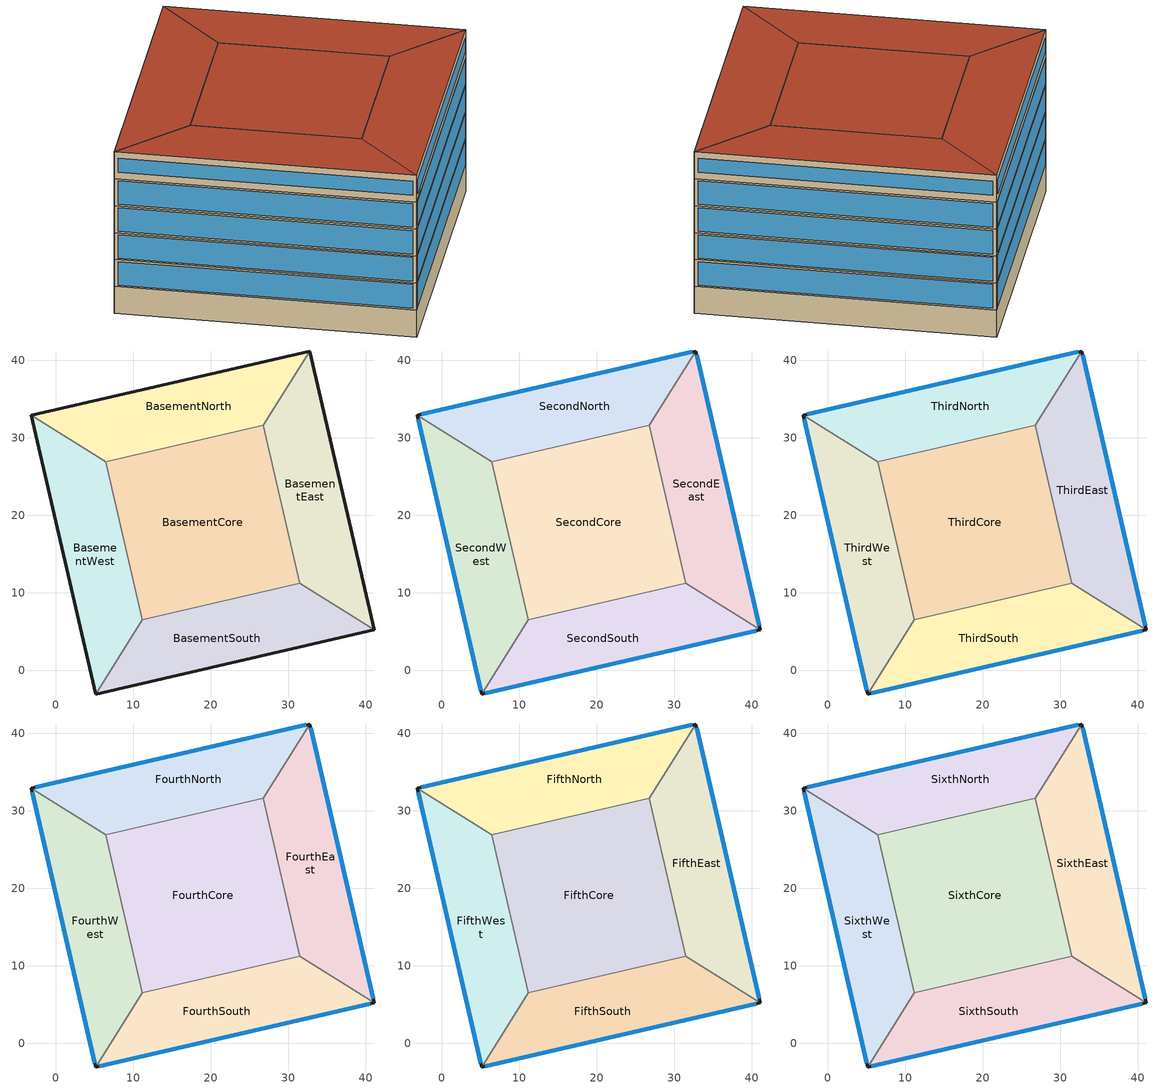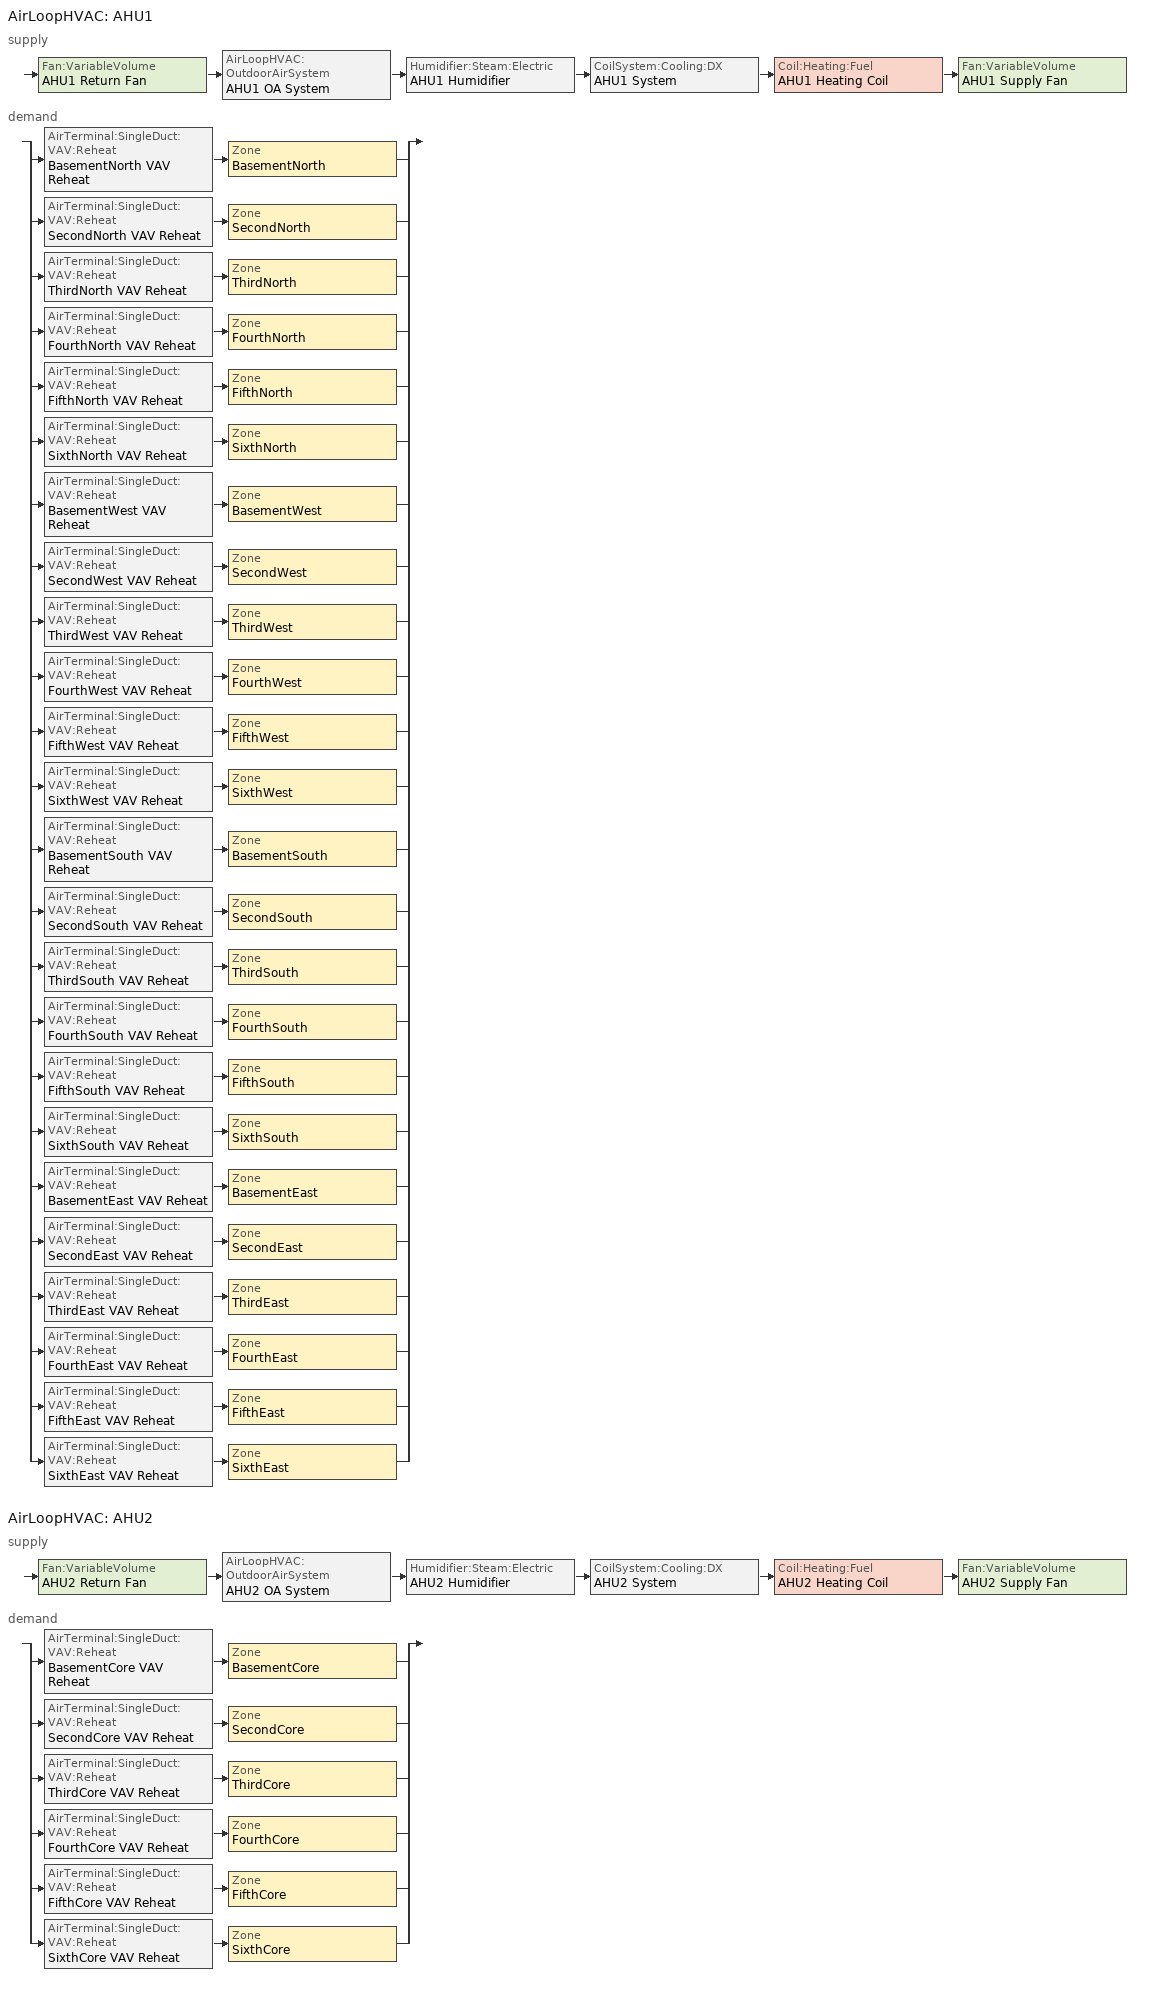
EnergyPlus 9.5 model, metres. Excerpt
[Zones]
BasementNorth
 floor ground (Basement Slab): 32.81,41.19 26.82,31.6 6.45,26.89 -3.14,32.89 z-3.7
 wall outside (Exterior Wall): 32.81,41.19 -3.14,32.89 z-3.7:0
 wall to BasementWest (Interior Wall): -3.14,32.89 6.45,26.89 z-3.7:0
 wall to BasementEast (Interior Wall): 26.82,31.6 32.81,41.19 z-3.7:0
 wall to BasementCore (Interior Wall): 6.45,26.89 26.82,31.6 z-3.7:0
BasementWest
 floor ground (Basement Slab): 6.45,26.89 11.16,6.53 5.16,-3.06 -3.14,32.89 z-3.7
 wall outside (Exterior Wall): -3.14,32.89 5.16,-3.06 z-3.7:0
 wall to BasementSouth (Interior Wall): 5.16,-3.06 11.16,6.53 z-3.7:0
 wall to BasementCore (Interior Wall): 11.16,6.53 6.45,26.89 z-3.7:0
BasementEast
 floor ground (Basement Slab): 32.81,41.19 41.11,5.24 31.52,11.23 26.82,31.6 z-3.7
 wall outside (Exterior Wall): 41.11,5.24 32.81,41.19 z-3.7:0
 wall to BasementSouth (Interior Wall): 31.52,11.23 41.11,5.24 z-3.7:0
 wall to BasementCore (Interior Wall): 26.82,31.6 31.52,11.23 z-3.7:0
BasementCore
 floor ground (Basement Slab): 26.82,31.6 31.52,11.23 11.16,6.53 6.45,26.89 z-3.7
 wall to BasementSouth (Interior Wall): 11.16,6.53 31.52,11.23 z-3.7:0
BasementSouth
 floor ground (Basement Slab): 41.11,5.24 5.16,-3.06 11.16,6.53 31.52,11.23 z-3.7
 wall outside (Exterior Wall): 5.16,-3.06 41.11,5.24 z-3.7:0
SecondCore
 floor to BasementCore (Interior Floor): 26.82,31.6 31.52,11.23 11.16,6.53 6.45,26.89 z0
 wall to SecondNorth (Interior Wall): 26.82,31.6 6.45,26.89 z0:3.7
 wall to SecondWest (Interior Wall): 6.45,26.89 11.16,6.53 z0:3.7
 wall to SecondSouth (Interior Wall): 11.16,6.53 31.52,11.23 z0:3.7
 wall to SecondEast (Interior Wall): 31.52,11.23 26.82,31.6 z0:3.7
SecondWest
 floor to BasementWest (Interior Floor): 6.45,26.89 11.16,6.53 5.16,-3.06 -3.14,32.89 z0
 wall outside (Exterior Wall): -3.14,32.89 5.16,-3.06 z0:3.7
 wall to SecondSouth (Interior Wall): 5.16,-3.06 11.16,6.53 z0:3.7
 wall to SecondNorth (Interior Wall): 6.45,26.89 -3.14,32.89 z0:3.7
 window (Exterior Window): -3.03,32.4 5.05,-2.58 z0.23:3.46
SecondNorth
 floor to BasementNorth (Interior Floor): 32.81,41.19 26.82,31.6 6.45,26.89 -3.14,32.89 z0
 wall outside (Exterior Wall): 32.81,41.19 -3.14,32.89 z0:3.7
 wall to SecondEast (Interior Wall): 26.82,31.6 32.81,41.19 z0:3.7
 window (Exterior Window): 32.33,41.08 -2.65,33 z0.23:3.46
SecondEast
 floor to BasementEast (Interior Floor): 32.81,41.19 41.11,5.24 31.52,11.23 26.82,31.6 z0
 wall outside (Exterior Wall): 41.11,5.24 32.81,41.19 z0:3.7
 wall to SecondSouth (Interior Wall): 31.52,11.23 41.11,5.24 z0:3.7
 window (Exterior Window): 41,5.72 32.93,40.7 z0.23:3.46
SecondSouth
 floor to BasementSouth (Interior Floor): 41.11,5.24 5.16,-3.06 11.16,6.53 31.52,11.23 z0
 wall outside (Exterior Wall): 5.16,-3.06 41.11,5.24 z0:3.7
 window (Exterior Window): 5.65,-2.95 40.63,5.12 z0.23:3.46
ThirdSouth
 floor to SecondSouth (Interior Floor): 41.11,5.24 5.16,-3.06 11.16,6.53 31.52,11.23 z3.7
 wall outside (Exterior Wall): 5.16,-3.06 41.11,5.24 z3.7:7.4
 wall to ThirdEast (Interior Wall): 41.11,5.24 31.52,11.23 z3.7:7.4
 wall to ThirdWest (Interior Wall): 11.16,6.53 5.16,-3.06 z3.7:7.4
 wall to ThirdCore (Interior Wall): 31.52,11.23 11.16,6.53 z3.7:7.4
 window (Exterior Window): 5.65,-2.95 40.63,5.12 z3.94:7.17
ThirdNorth
 floor to SecondNorth (Interior Floor): 32.81,41.19 26.82,31.6 6.45,26.89 -3.14,32.89 z3.7
 wall outside (Exterior Wall): 32.81,41.19 -3.14,32.89 z3.7:7.4
 wall to ThirdWest (Interior Wall): -3.14,32.89 6.45,26.89 z3.7:7.4
 wall to ThirdEast (Interior Wall): 26.82,31.6 32.81,41.19 z3.7:7.4
 wall to ThirdCore (Interior Wall): 6.45,26.89 26.82,31.6 z3.7:7.4
 window (Exterior Window): 32.33,41.08 -2.65,33 z3.94:7.17
ThirdWest
 floor to SecondWest (Interior Floor): 6.45,26.89 11.16,6.53 5.16,-3.06 -3.14,32.89 z3.7
 wall outside (Exterior Wall): -3.14,32.89 5.16,-3.06 z3.7:7.4
 wall to ThirdCore (Interior Wall): 11.16,6.53 6.45,26.89 z3.7:7.4
 window (Exterior Window): -3.03,32.4 5.05,-2.58 z3.94:7.17
ThirdCore
 floor to SecondCore (Interior Floor): 26.82,31.6 31.52,11.23 11.16,6.53 6.45,26.89 z3.7
 wall to ThirdEast (Interior Wall): 31.52,11.23 26.82,31.6 z3.7:7.4
ThirdEast
 floor to SecondEast (Interior Floor): 32.81,41.19 41.11,5.24 31.52,11.23 26.82,31.6 z3.7
 wall outside (Exterior Wall): 41.11,5.24 32.81,41.19 z3.7:7.4
 window (Exterior Window): 41,5.72 32.93,40.7 z3.94:7.17
FourthSouth
 floor to ThirdSouth (Interior Floor): 41.11,5.24 5.16,-3.06 11.16,6.53 31.52,11.23 z7.4
 wall outside (Exterior Wall): 5.16,-3.06 41.11,5.24 z7.4:11.1
 wall to FourthEast (Interior Wall): 41.11,5.24 31.52,11.23 z7.4:11.1
 wall to FourthWest (Interior Wall): 11.16,6.53 5.16,-3.06 z7.4:11.1
 wall to FourthCore (Interior Wall): 31.52,11.23 11.16,6.53 z7.4:11.1
 window (Exterior Window): 5.65,-2.95 40.63,5.12 z7.63:10.87
FourthWest
 floor to ThirdWest (Interior Floor): 6.45,26.89 11.16,6.53 5.16,-3.06 -3.14,32.89 z7.4
 wall outside (Exterior Wall): -3.14,32.89 5.16,-3.06 z7.4:11.1
 wall to FourthNorth (Interior Wall): 6.45,26.89 -3.14,32.89 z7.4:11.1
 wall to FourthCore (Interior Wall): 11.16,6.53 6.45,26.89 z7.4:11.1
 window (Exterior Window): -3.03,32.4 5.05,-2.58 z7.63:10.87
FourthNorth
 floor to ThirdNorth (Interior Floor): 32.81,41.19 26.82,31.6 6.45,26.89 -3.14,32.89 z7.4
 wall outside (Exterior Wall): 32.81,41.19 -3.14,32.89 z7.4:11.1
 wall to FourthEast (Interior Wall): 26.82,31.6 32.81,41.19 z7.4:11.1
 wall to FourthCore (Interior Wall): 6.45,26.89 26.82,31.6 z7.4:11.1
 window (Exterior Window): 32.33,41.08 -2.65,33 z7.63:10.87
FourthEast
 floor to ThirdEast (Interior Floor): 32.81,41.19 41.11,5.24 31.52,11.23 26.82,31.6 z7.4
 wall outside (Exterior Wall): 41.11,5.24 32.81,41.19 z7.4:11.1
 wall to FourthCore (Interior Wall): 26.82,31.6 31.52,11.23 z7.4:11.1
 window (Exterior Window): 41,5.72 32.93,40.7 z7.63:10.87
FourthCore
 floor to ThirdCore (Interior Floor): 26.82,31.6 31.52,11.23 11.16,6.53 6.45,26.89 z7.4
FifthNorth
 floor to FourthNorth (Interior Floor): 32.81,41.19 26.82,31.6 6.45,26.89 -3.14,32.89 z11.1
 wall outside (Exterior Wall): 32.81,41.19 -3.14,32.89 z11.1:14.8
 wall to FifthWest (Interior Wall): -3.14,32.89 6.45,26.89 z11.1:14.8
 wall to FifthEast (Interior Wall): 26.82,31.6 32.81,41.19 z11.1:14.8
 wall to FifthCore (Interior Wall): 6.45,26.89 26.82,31.6 z11.1:14.8
 window (Exterior Window): 32.33,41.08 -2.65,33 z11.34:14.56
FifthWest
 floor to FourthWest (Interior Floor): 6.45,26.89 11.16,6.53 5.16,-3.06 -3.14,32.89 z11.1
 wall outside (Exterior Wall): -3.14,32.89 5.16,-3.06 z11.1:14.8
 wall to FifthSouth (Interior Wall): 5.16,-3.06 11.16,6.53 z11.1:14.8
 wall to FifthCore (Interior Wall): 11.16,6.53 6.45,26.89 z11.1:14.8
 window (Exterior Window): -3.03,32.4 5.05,-2.58 z11.34:14.56
FifthEast
 floor to FourthEast (Interior Floor): 32.81,41.19 41.11,5.24 31.52,11.23 26.82,31.6 z11.1
 wall outside (Exterior Wall): 41.11,5.24 32.81,41.19 z11.1:14.8
 wall to FifthSouth (Interior Wall): 31.52,11.23 41.11,5.24 z11.1:14.8
 wall to FifthCore (Interior Wall): 26.82,31.6 31.52,11.23 z11.1:14.8
 window (Exterior Window): 41,5.72 32.93,40.7 z11.34:14.56
FifthSouth
 floor to FourthSouth (Interior Floor): 41.11,5.24 5.16,-3.06 11.16,6.53 31.52,11.23 z11.1
 wall outside (Exterior Wall): 5.16,-3.06 41.11,5.24 z11.1:14.8
 wall to FifthCore (Interior Wall): 31.52,11.23 11.16,6.53 z11.1:14.8
 window (Exterior Window): 5.65,-2.95 40.63,5.12 z11.34:14.56
FifthCore
 floor to FourthCore (Interior Floor): 26.82,31.6 31.52,11.23 11.16,6.53 6.45,26.89 z11.1
SixthEast
 floor to FifthEast (Interior Floor): 32.81,41.19 41.11,5.24 31.52,11.23 26.82,31.6 z14.8
 wall outside (Exterior Wall): 41.11,5.24 32.81,41.19 z14.8:18.5
 wall to SixthSouth (Interior Wall): 31.52,11.23 41.11,5.24 z14.8:18.5
 wall to SixthCore (Interior Wall): 26.82,31.6 31.52,11.23 z14.8:18.5
 wall to SixthNorth (Interior Wall): 32.81,41.19 26.82,31.6 z14.8:18.5
 window (Exterior Window): 41,5.72 32.93,40.7 z15.7:17.6
 roof outside (Exterior Roof): 32.81,41.19 26.82,31.6 31.52,11.23 41.11,5.24 z18.5
SixthCore
 floor to FifthCore (Interior Floor): 26.82,31.6 31.52,11.23 11.16,6.53 6.45,26.89 z14.8
 wall to SixthNorth (Interior Wall): 26.82,31.6 6.45,26.89 z14.8:18.5
 wall to SixthWest (Interior Wall): 6.45,26.89 11.16,6.53 z14.8:18.5
 wall to SixthSouth (Interior Wall): 11.16,6.53 31.52,11.23 z14.8:18.5
 roof outside (Exterior Roof): 6.45,26.89 11.16,6.53 31.52,11.23 26.82,31.6 z18.5
SixthWest
 floor to FifthWest (Interior Floor): 6.45,26.89 11.16,6.53 5.16,-3.06 -3.14,32.89 z14.8
 wall outside (Exterior Wall): -3.14,32.89 5.16,-3.06 z14.8:18.5
 wall to SixthNorth (Interior Wall): 6.45,26.89 -3.14,32.89 z14.8:18.5
 wall to SixthSouth (Interior Wall): 5.16,-3.06 11.16,6.53 z14.8:18.5
 window (Exterior Window): -3.03,32.4 5.05,-2.58 z15.7:17.6
 roof outside (Exterior Roof): -3.14,32.89 5.16,-3.06 11.16,6.53 6.45,26.89 z18.5
SixthSouth
 floor to FifthSouth (Interior Floor): 41.11,5.24 5.16,-3.06 11.16,6.53 31.52,11.23 z14.8
 wall outside (Exterior Wall): 5.16,-3.06 41.11,5.24 z14.8:18.5
 window (Exterior Window): 5.65,-2.95 40.63,5.12 z15.7:17.6
 roof outside (Exterior Roof): 11.16,6.53 5.16,-3.06 41.11,5.24 31.52,11.23 z18.5
SixthNorth
 floor to FifthNorth (Interior Floor): 32.81,41.19 26.82,31.6 6.45,26.89 -3.14,32.89 z14.8
 wall outside (Exterior Wall): 32.81,41.19 -3.14,32.89 z14.8:18.5
 window (Exterior Window): 32.33,41.08 -2.65,33 z15.7:17.6
 roof outside (Exterior Roof): -3.14,32.89 6.45,26.89 26.82,31.6 32.81,41.19 z18.5
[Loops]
AirLoopHVAC 'AHU1'
 supply: Fan:VariableVolume 'AHU1 Return Fan' > AirLoopHVAC:OutdoorAirSystem 'AHU1 OA System' > Humidifier:Steam:Electric 'AHU1 Humidifier' > CoilSystem:Cooling:DX 'AHU1 System' > Coil:Heating:Fuel 'AHU1 Heating Coil' > Fan:VariableVolume 'AHU1 Supply Fan'
 demand: split
  | AirTerminal:SingleDuct:VAV:Reheat 'BasementNorth VAV Reheat' > Zone 'BasementNorth'
  | AirTerminal:SingleDuct:VAV:Reheat 'SecondNorth VAV Reheat' > Zone 'SecondNorth'
  | AirTerminal:SingleDuct:VAV:Reheat 'ThirdNorth VAV Reheat' > Zone 'ThirdNorth'
  | AirTerminal:SingleDuct:VAV:Reheat 'FourthNorth VAV Reheat' > Zone 'FourthNorth'
  | AirTerminal:SingleDuct:VAV:Reheat 'FifthNorth VAV Reheat' > Zone 'FifthNorth'
  | AirTerminal:SingleDuct:VAV:Reheat 'SixthNorth VAV Reheat' > Zone 'SixthNorth'
  | AirTerminal:SingleDuct:VAV:Reheat 'BasementWest VAV Reheat' > Zone 'BasementWest'
  | AirTerminal:SingleDuct:VAV:Reheat 'SecondWest VAV Reheat' > Zone 'SecondWest'
  | AirTerminal:SingleDuct:VAV:Reheat 'ThirdWest VAV Reheat' > Zone 'ThirdWest'
  | AirTerminal:SingleDuct:VAV:Reheat 'FourthWest VAV Reheat' > Zone 'FourthWest'
  | AirTerminal:SingleDuct:VAV:Reheat 'FifthWest VAV Reheat' > Zone 'FifthWest'
  | AirTerminal:SingleDuct:VAV:Reheat 'SixthWest VAV Reheat' > Zone 'SixthWest'
  | AirTerminal:SingleDuct:VAV:Reheat 'BasementSouth VAV Reheat' > Zone 'BasementSouth'
  | AirTerminal:SingleDuct:VAV:Reheat 'SecondSouth VAV Reheat' > Zone 'SecondSouth'
  | AirTerminal:SingleDuct:VAV:Reheat 'ThirdSouth VAV Reheat' > Zone 'ThirdSouth'
  | AirTerminal:SingleDuct:VAV:Reheat 'FourthSouth VAV Reheat' > Zone 'FourthSouth'
  | AirTerminal:SingleDuct:VAV:Reheat 'FifthSouth VAV Reheat' > Zone 'FifthSouth'
  | AirTerminal:SingleDuct:VAV:Reheat 'SixthSouth VAV Reheat' > Zone 'SixthSouth'
  | AirTerminal:SingleDuct:VAV:Reheat 'BasementEast VAV Reheat' > Zone 'BasementEast'
  | AirTerminal:SingleDuct:VAV:Reheat 'SecondEast VAV Reheat' > Zone 'SecondEast'
  | AirTerminal:SingleDuct:VAV:Reheat 'ThirdEast VAV Reheat' > Zone 'ThirdEast'
  | AirTerminal:SingleDuct:VAV:Reheat 'FourthEast VAV Reheat' > Zone 'FourthEast'
  | AirTerminal:SingleDuct:VAV:Reheat 'FifthEast VAV Reheat' > Zone 'FifthEast'
  | AirTerminal:SingleDuct:VAV:Reheat 'SixthEast VAV Reheat' > Zone 'SixthEast'
AirLoopHVAC 'AHU2'
 supply: Fan:VariableVolume 'AHU2 Return Fan' > AirLoopHVAC:OutdoorAirSystem 'AHU2 OA System' > Humidifier:Steam:Electric 'AHU2 Humidifier' > CoilSystem:Cooling:DX 'AHU2 System' > Coil:Heating:Fuel 'AHU2 Heating Coil' > Fan:VariableVolume 'AHU2 Supply Fan'
 demand: split
  | AirTerminal:SingleDuct:VAV:Reheat 'BasementCore VAV Reheat' > Zone 'BasementCore'
  | AirTerminal:SingleDuct:VAV:Reheat 'SecondCore VAV Reheat' > Zone 'SecondCore'
  | AirTerminal:SingleDuct:VAV:Reheat 'ThirdCore VAV Reheat' > Zone 'ThirdCore'
  | AirTerminal:SingleDuct:VAV:Reheat 'FourthCore VAV Reheat' > Zone 'FourthCore'
  | AirTerminal:SingleDuct:VAV:Reheat 'FifthCore VAV Reheat' > Zone 'FifthCore'
  | AirTerminal:SingleDuct:VAV:Reheat 'SixthCore VAV Reheat' > Zone 'SixthCore'
[Building]
Robertson Hall: North Axis {deg}=0; Terrain=Urban; Loads Convergence Tolerance Value {W}=0.5; Temperature Convergence Tolerance Value {deltaC}=0.5; Solar Distribution=FullInteriorAndExteriorWithReflections; Maximum Number of Warmup Days=25; Minimum Number of Warmup Days=6
[SizingPeriod:WeatherFileDays] Begin Day of Month=1; End Day of Month=30; Day of Week for Start Day=Monday; Use Weather File Daylight Saving Period=Yes; Use Weather File Rain and Snow Indicators=Yes
Name | Begin Month | End Month
Cooling | 7 | 7
Heating | 1 | 1
[Site:GroundTemperature:BuildingSurface]
20, 20, 20, 20, 20, 21.5, 21.5, 21.5, 21.5, 20, 20, 20
[Site:GroundReflectance]
0.6, 0.6, 0.5, 0.3, 0.3, 0.3, 0.3, 0.3, 0.3, 0.3, 0.3, 0.5
[Material]
Name | Roughness | Thickness {m} | Conductivity {W/m-K} | Density {kg/m3} | Specific Heat {J/kg-K}
I02 50mm insulation board | MediumRough | #thickness# | 0.03 | 43 | 1210
G01a 19mm gypsum board | MediumSmooth | 0.019 | 0.16 | 800 | 1090
M11 100mm lightweight concrete | MediumRough | 0.1016 | 0.53 | 1280 | 840
F16 Acoustic tile | MediumSmooth | 0.0191 | 0.06 | 368 | 590
M01 100mm brick | MediumRough | 0.1016 | 0.89 | 1920 | 790
M15 200mm heavyweight concrete | MediumRough | 0.2032 | 1.95 | 2240 | 900
[Material:AirGap]
Name | Thermal Resistance {m2-K/W}
F04 Wall air space resistance | 0.15
F05 Ceiling air space resistance | 0.18
[WindowMaterial:SimpleGlazingSystem]
Exterior Glazing System: U-Factor {W/m2-K}=#U-value#; Solar Heat Gain Coefficient=#shgc#
[Construction]
Basement Slab: I02 50mm insulation board, M15 200mm heavyweight concrete
Interior Floor: F16 Acoustic tile, F05 Ceiling air space resistance, M11 100mm lightweight concrete
Exterior Wall: M01 100mm brick, M15 200mm heavyweight concrete, I02 50mm insulation board, F04 Wall air space resistance, G01a 19mm gypsum board
Interior Wall: G01a 19mm gypsum board, F04 Wall air space resistance, G01a 19mm gypsum board
Exterior Roof: I02 50mm insulation board, M11 100mm lightweight concrete, F05 Ceiling air space resistance, F16 Acoustic tile
Exterior Window: Exterior Glazing System
[Zone] Multiplier=1
ThirdSouth; SixthEast; BasementNorth; ThirdNorth; BasementWest; ThirdWest; SixthCore; SecondCore; BasementEast; BasementCore; BasementSouth; SecondWest; ThirdCore; SecondNorth; SecondEast; FourthSouth; FifthNorth; FifthWest; FifthEast; SixthWest; FifthSouth; SixthSouth; FourthWest; FourthNorth; FifthCore; FourthEast; ThirdEast; SecondSouth; FourthCore; SixthNorth
[DesignSpecification:OutdoorAir] Outdoor Air Method=Sum; Outdoor Air Flow per Person {m3/s-person}=0; Outdoor Air Flow per Zone Floor Area {m3/s-m2}=#ventilation#
SZ DSOA BasementCore; SZ DSOA SecondCore; SZ DSOA ThirdCore; SZ DSOA FourthCore; SZ DSOA FifthCore; SZ DSOA SixthCore; SZ DSOA BasementNorth; SZ DSOA SecondNorth; SZ DSOA ThirdNorth; SZ DSOA FourthNorth; SZ DSOA FifthNorth; SZ DSOA SixthNorth; SZ DSOA BasementWest; SZ DSOA SecondWest; SZ DSOA ThirdWest; SZ DSOA FourthWest; SZ DSOA FifthWest; SZ DSOA SixthWest; SZ DSOA BasementSouth; SZ DSOA SecondSouth; SZ DSOA ThirdSouth; SZ DSOA FourthSouth; SZ DSOA FifthSouth; SZ DSOA SixthSouth; SZ DSOA BasementEast; SZ DSOA SecondEast; SZ DSOA ThirdEast; SZ DSOA FourthEast; SZ DSOA FifthEast; SZ DSOA SixthEast
[DesignSpecification:ZoneAirDistribution] Zone Air Distribution Effectiveness in Cooling Mode=1; Zone Air Distribution Effectiveness in Heating Mode=1
SZ DSZAD BasementCore; SZ DSZAD SecondCore; SZ DSZAD ThirdCore; SZ DSZAD FourthCore; SZ DSZAD FifthCore; SZ DSZAD SixthCore; SZ DSZAD BasementNorth; SZ DSZAD SecondNorth; SZ DSZAD ThirdNorth; SZ DSZAD FourthNorth; SZ DSZAD FifthNorth; SZ DSZAD SixthNorth; SZ DSZAD BasementWest; SZ DSZAD SecondWest; SZ DSZAD ThirdWest; SZ DSZAD FourthWest; SZ DSZAD FifthWest; SZ DSZAD SixthWest; SZ DSZAD BasementSouth; SZ DSZAD SecondSouth; SZ DSZAD ThirdSouth; SZ DSZAD FourthSouth; SZ DSZAD FifthSouth; SZ DSZAD SixthSouth; SZ DSZAD BasementEast; SZ DSZAD SecondEast; SZ DSZAD ThirdEast; SZ DSZAD FourthEast; SZ DSZAD FifthEast; SZ DSZAD SixthEast
[Sizing:Zone] Zone Cooling Design Supply Air Temperature Input Method=SupplyAirTemperature; Zone Cooling Design Supply Air Temperature {C}=12.8; Zone Cooling Design Supply Air Temperature Difference {deltaC}=11.11; Zone Heating Design Supply Air Temperature Input Method=SupplyAirTemperature; Zone Heating Design Supply Air Temperature {C}=50; Zone Heating Design Supply Air Temperature Difference {deltaC}=30; Zone Cooling Design Supply Air Humidity Ratio {kgWater/kgDryAir}=0.008; Zone Heating Design Supply Air Humidity Ratio {kgWater/kgDryAir}=0.008; Cooling Design Air Flow Method=DesignDay; Cooling Design Air Flow Rate {m3/s}=0; Cooling Minimum Air Flow Fraction=0; Heating Design Air Flow Method=DesignDay; Heating Design Air Flow Rate {m3/s}=0; Heating Maximum Air Flow Fraction=0
Name | Design Specification Outdoor Air Object | Design Specification Zone Air Distribution Object
BasementCore | SZ DSOA BasementCore | SZ DSZAD BasementCore
SecondCore | SZ DSOA SecondCore | SZ DSZAD SecondCore
ThirdCore | SZ DSOA ThirdCore | SZ DSZAD ThirdCore
FourthCore | SZ DSOA FourthCore | SZ DSZAD FourthCore
FifthCore | SZ DSOA FifthCore | SZ DSZAD FifthCore
SixthCore | SZ DSOA SixthCore | SZ DSZAD SixthCore
BasementNorth | SZ DSOA BasementNorth | SZ DSZAD BasementNorth
SecondNorth | SZ DSOA SecondNorth | SZ DSZAD SecondNorth
ThirdNorth | SZ DSOA ThirdNorth | SZ DSZAD ThirdNorth
FourthNorth | SZ DSOA FourthNorth | SZ DSZAD FourthNorth
FifthNorth | SZ DSOA FifthNorth | SZ DSZAD FifthNorth
SixthNorth | SZ DSOA SixthNorth | SZ DSZAD SixthNorth
BasementWest | SZ DSOA BasementWest | SZ DSZAD BasementWest
SecondWest | SZ DSOA SecondWest | SZ DSZAD SecondWest
ThirdWest | SZ DSOA ThirdWest | SZ DSZAD ThirdWest
FourthWest | SZ DSOA FourthWest | SZ DSZAD FourthWest
FifthWest | SZ DSOA FifthWest | SZ DSZAD FifthWest
SixthWest | SZ DSOA SixthWest | SZ DSZAD SixthWest
BasementSouth | SZ DSOA BasementSouth | SZ DSZAD BasementSouth
SecondSouth | SZ DSOA SecondSouth | SZ DSZAD SecondSouth
ThirdSouth | SZ DSOA ThirdSouth | SZ DSZAD ThirdSouth
FourthSouth | SZ DSOA FourthSouth | SZ DSZAD FourthSouth
FifthSouth | SZ DSOA FifthSouth | SZ DSZAD FifthSouth
SixthSouth | SZ DSOA SixthSouth | SZ DSZAD SixthSouth
BasementEast | SZ DSOA BasementEast | SZ DSZAD BasementEast
SecondEast | SZ DSOA SecondEast | SZ DSZAD SecondEast
ThirdEast | SZ DSOA ThirdEast | SZ DSZAD ThirdEast
FourthEast | SZ DSOA FourthEast | SZ DSZAD FourthEast
FifthEast | SZ DSOA FifthEast | SZ DSZAD FifthEast
SixthEast | SZ DSOA SixthEast | SZ DSZAD SixthEast
[Sizing:System] Type of Load to Size On=Sensible; Design Outdoor Air Flow Rate {m3/s}=autosize; Central Heating Maximum System Air Flow Ratio=0.3; Preheat Design Temperature {C}=2; Preheat Design Humidity Ratio {kgWater/kgDryAir}=0.008; Precool Design Temperature {C}=11; Precool Design Humidity Ratio {kgWater/kgDryAir}=0.008; Type of Zone Sum to Use=NonCoincident; 100% Outdoor Air in Cooling=No; 100% Outdoor Air in Heating=No; Central Cooling Design Supply Air Humidity Ratio {kgWater/kgDryAir}=0.008; Central Heating Design Supply Air Humidity Ratio {kgWater/kgDryAir}=0.008; Cooling Supply Air Flow Rate Method=DesignDay; Cooling Supply Air Flow Rate {m3/s}=0; Heating Supply Air Flow Rate Method=DesignDay; Heating Supply Air Flow Rate {m3/s}=0; System Outdoor Air Method=ZoneSum; Zone Maximum Outdoor Air Fraction=1; Cooling Design Capacity Method=CoolingDesignCapacity; Cooling Design Capacity {W}=autosize; Heating Design Capacity Method=HeatingDesignCapacity; Heating Design Capacity {W}=autosize; Central Cooling Capacity Control Method=OnOff
Name | Central Cooling Design Supply Air Temperature {C} | Central Heating Design Supply Air Temperature {C}
AHU1 | #tSaClg1# | #tSaHtg1#
AHU2 | #tSaClg2# | #tSaHtg2#
[ZoneControl:Thermostat]
Name | Zone or ZoneList | Control Type Schedule | Control 1
BasementCore Thermostat | BasementCore | HVACTemplate-Always 3 | tSetAhuTwo
SecondCore Thermostat | SecondCore | HVACTemplate-Always 3 | tSetAhuTwo
ThirdCore Thermostat | ThirdCore | HVACTemplate-Always 3 | tSetAhuTwo
FourthCore Thermostat | FourthCore | HVACTemplate-Always 3 | tSetAhuTwo
FifthCore Thermostat | FifthCore | HVACTemplate-Always 3 | tSetAhuTwo
SixthCore Thermostat | SixthCore | HVACTemplate-Always 3 | tSetAhuTwo
BasementNorth Thermostat | BasementNorth | HVACTemplate-Always 4 | tSetAhuOne
SecondNorth Thermostat | SecondNorth | HVACTemplate-Always 4 | tSetAhuOne
ThirdNorth Thermostat | ThirdNorth | HVACTemplate-Always 4 | tSetAhuOne
FourthNorth Thermostat | FourthNorth | HVACTemplate-Always 4 | tSetAhuOne
FifthNorth Thermostat | FifthNorth | HVACTemplate-Always 4 | tSetAhuOne
SixthNorth Thermostat | SixthNorth | HVACTemplate-Always 4 | tSetAhuOne
BasementWest Thermostat | BasementWest | HVACTemplate-Always 4 | tSetAhuOne
SecondWest Thermostat | SecondWest | HVACTemplate-Always 4 | tSetAhuOne
ThirdWest Thermostat | ThirdWest | HVACTemplate-Always 4 | tSetAhuOne
FourthWest Thermostat | FourthWest | HVACTemplate-Always 4 | tSetAhuOne
FifthWest Thermostat | FifthWest | HVACTemplate-Always 4 | tSetAhuOne
SixthWest Thermostat | SixthWest | HVACTemplate-Always 4 | tSetAhuOne
BasementSouth Thermostat | BasementSouth | HVACTemplate-Always 4 | tSetAhuOne
SecondSouth Thermostat | SecondSouth | HVACTemplate-Always 4 | tSetAhuOne
ThirdSouth Thermostat | ThirdSouth | HVACTemplate-Always 4 | tSetAhuOne
FourthSouth Thermostat | FourthSouth | HVACTemplate-Always 4 | tSetAhuOne
FifthSouth Thermostat | FifthSouth | HVACTemplate-Always 4 | tSetAhuOne
SixthSouth Thermostat | SixthSouth | HVACTemplate-Always 4 | tSetAhuOne
BasementEast Thermostat | BasementEast | HVACTemplate-Always 4 | tSetAhuOne
SecondEast Thermostat | SecondEast | HVACTemplate-Always 4 | tSetAhuOne
ThirdEast Thermostat | ThirdEast | HVACTemplate-Always 4 | tSetAhuOne
FourthEast Thermostat | FourthEast | HVACTemplate-Always 4 | tSetAhuOne
FifthEast Thermostat | FifthEast | HVACTemplate-Always 4 | tSetAhuOne
SixthEast Thermostat | SixthEast | HVACTemplate-Always 4 | tSetAhuOne
[ThermostatSetpoint:SingleHeatingOrCooling]
tSetAhuTwo: Setpoint Temperature Schedule=tSet
[ThermostatSetpoint:DualSetpoint]
tSetAhuOne: Heating Setpoint Temperature Schedule=tSetHtg; Cooling Setpoint Temperature Schedule=tSetClg
[ZoneHVAC:Baseboard:Convective:Electric] Availability Schedule=heatAvail; Heating Design Capacity Method=HeatingDesignCapacity; Heating Design Capacity {W}=autosize; Efficiency=1
BasementNorth Baseboard Heat; SecondNorth Baseboard Heat; ThirdNorth Baseboard Heat; FourthNorth Baseboard Heat; FifthNorth Baseboard Heat; SixthNorth Baseboard Heat; BasementWest Baseboard Heat; SecondWest Baseboard Heat; ThirdWest Baseboard Heat; FourthWest Baseboard Heat; FifthWest Baseboard Heat; SixthWest Baseboard Heat; BasementSouth Baseboard Heat; SecondSouth Baseboard Heat; ThirdSouth Baseboard Heat; FourthSouth Baseboard Heat; FifthSouth Baseboard Heat; SixthSouth Baseboard Heat; BasementEast Baseboard Heat; SecondEast Baseboard Heat; ThirdEast Baseboard Heat; FourthEast Baseboard Heat; FifthEast Baseboard Heat; SixthEast Baseboard Heat
[AirTerminal:SingleDuct:VAV:Reheat] Maximum Air Flow Rate {m3/s}=autosize; Zone Minimum Air Flow Input Method=Scheduled; Minimum Air Flow Fraction Schedule=oaMinFracVAV; Convergence Tolerance=0.04; Damper Heating Action=Reverse; Maximum Reheat Air Temperature {C}=35
Name | Reheat Coil
BasementCore VAV Reheat | BasementCore Reheat Coil
SecondCore VAV Reheat | SecondCore Reheat Coil
ThirdCore VAV Reheat | ThirdCore Reheat Coil
FourthCore VAV Reheat | FourthCore Reheat Coil
FifthCore VAV Reheat | FifthCore Reheat Coil
SixthCore VAV Reheat | SixthCore Reheat Coil
BasementNorth VAV Reheat | BasementNorth Reheat Coil
SecondNorth VAV Reheat | SecondNorth Reheat Coil
ThirdNorth VAV Reheat | ThirdNorth Reheat Coil
FourthNorth VAV Reheat | FourthNorth Reheat Coil
FifthNorth VAV Reheat | FifthNorth Reheat Coil
SixthNorth VAV Reheat | SixthNorth Reheat Coil
BasementWest VAV Reheat | BasementWest Reheat Coil
SecondWest VAV Reheat | SecondWest Reheat Coil
ThirdWest VAV Reheat | ThirdWest Reheat Coil
FourthWest VAV Reheat | FourthWest Reheat Coil
FifthWest VAV Reheat | FifthWest Reheat Coil
SixthWest VAV Reheat | SixthWest Reheat Coil
BasementSouth VAV Reheat | BasementSouth Reheat Coil
SecondSouth VAV Reheat | SecondSouth Reheat Coil
ThirdSouth VAV Reheat | ThirdSouth Reheat Coil
FourthSouth VAV Reheat | FourthSouth Reheat Coil
FifthSouth VAV Reheat | FifthSouth Reheat Coil
SixthSouth VAV Reheat | SixthSouth Reheat Coil
BasementEast VAV Reheat | BasementEast Reheat Coil
SecondEast VAV Reheat | SecondEast Reheat Coil
ThirdEast VAV Reheat | ThirdEast Reheat Coil
FourthEast VAV Reheat | FourthEast Reheat Coil
FifthEast VAV Reheat | FifthEast Reheat Coil
SixthEast VAV Reheat | SixthEast Reheat Coil
[Zone equipment]
BasementCore: BasementCore VAV Reheat
SecondCore: SecondCore VAV Reheat
ThirdCore: ThirdCore VAV Reheat
FourthCore: FourthCore VAV Reheat
FifthCore: FifthCore VAV Reheat
SixthCore: SixthCore VAV Reheat
BasementNorth: BasementNorth VAV Reheat, BasementNorth Baseboard Heat
SecondNorth: SecondNorth VAV Reheat, SecondNorth Baseboard Heat
ThirdNorth: ThirdNorth VAV Reheat, ThirdNorth Baseboard Heat
FourthNorth: FourthNorth VAV Reheat, FourthNorth Baseboard Heat
FifthNorth: FifthNorth VAV Reheat, FifthNorth Baseboard Heat
SixthNorth: SixthNorth VAV Reheat, SixthNorth Baseboard Heat
BasementWest: BasementWest VAV Reheat, BasementWest Baseboard Heat
SecondWest: SecondWest VAV Reheat, SecondWest Baseboard Heat
ThirdWest: ThirdWest VAV Reheat, ThirdWest Baseboard Heat
FourthWest: FourthWest VAV Reheat, FourthWest Baseboard Heat
FifthWest: FifthWest VAV Reheat, FifthWest Baseboard Heat
SixthWest: SixthWest VAV Reheat, SixthWest Baseboard Heat
BasementSouth: BasementSouth VAV Reheat, BasementSouth Baseboard Heat
SecondSouth: SecondSouth VAV Reheat, SecondSouth Baseboard Heat
ThirdSouth: ThirdSouth VAV Reheat, ThirdSouth Baseboard Heat
FourthSouth: FourthSouth VAV Reheat, FourthSouth Baseboard Heat
FifthSouth: FifthSouth VAV Reheat, FifthSouth Baseboard Heat
SixthSouth: SixthSouth VAV Reheat, SixthSouth Baseboard Heat
BasementEast: BasementEast VAV Reheat, BasementEast Baseboard Heat
SecondEast: SecondEast VAV Reheat, SecondEast Baseboard Heat
ThirdEast: ThirdEast VAV Reheat, ThirdEast Baseboard Heat
FourthEast: FourthEast VAV Reheat, FourthEast Baseboard Heat
FifthEast: FifthEast VAV Reheat, FifthEast Baseboard Heat
SixthEast: SixthEast VAV Reheat, SixthEast Baseboard Heat
[Fan:VariableVolume] Fan Total Efficiency=0.7; Maximum Flow Rate {m3/s}=autosize; Fan Power Minimum Flow Rate Input Method=Fraction; Motor Efficiency=0.9; Motor In Airstream Fraction=1; Fan Power Coefficient 5=0
Name | Availability Schedule | Pressure Rise {Pa} | Fan Power Minimum Flow Fraction | Fan Power Coefficient 1 | Fan Power Coefficient 2 | Fan Power Coefficient 3 | Fan Power Coefficient 4
AHU1 Return Fan | lightPlug | 50 | 0 | 0.350712 | 0.308505 | -0.541374 | 0.871988
AHU1 Supply Fan | ahuOneAvail | 200 | 0.25 | 0.0407599 | 0.088045 | -0.0729261 | 0.94374
AHU2 Return Fan | ahuTwoAvail | 50 | 0 | 0.350712 | 0.308505 | -0.541374 | 0.871988
AHU2 Supply Fan | ahuTwoAvail | 250 | 0.25 | 0.0407599 | 0.088045 | -0.0729261 | 0.94374
[Coil:Cooling:DX:TwoSpeed] Availability Schedule=coolAvail; High Speed Gross Rated Total Cooling Capacity {W}=autosize; High Speed Rated Sensible Heat Ratio=autosize; High Speed Gross Rated Cooling COP {W/W}=3; High Speed Rated Air Flow Rate {m3/s}=autosize; Low Speed Gross Rated Total Cooling Capacity {W}=Autosize; Low Speed Gross Rated Sensible Heat Ratio=autosize; Low Speed Gross Rated Cooling COP {W/W}=3; Low Speed Rated Air Flow Rate {m3/s}=Autosize
Name | Total Cooling Capacity Function of Temperature Curve | Total Cooling Capacity Function of Flow Fraction Curve | Energy Input Ratio Function of Temperature Curve | Energy Input Ratio Function of Flow Fraction Curve | Part Load Fraction Correlation Curve | Low Speed Total Cooling Capacity Function of Temperature Curve | Low Speed Energy Input Ratio Function of Temperature Curve
AHU1 Cooling Coil | AHU1 DX Coil Cap-FT | AHU1 DX Coil Cap-FF | AHU1 DX Coil EIR-FT | AHU1 DX Coil EIR-FF | AHU1 DX Coil PLF | AHU1 DX Coil Low Cap-FT | AHU1 DX Coil Low EIR-FT
AHU2 Cooling Coil | AHU2 DX Coil Cap-FT | AHU2 DX Coil Cap-FF | AHU2 DX Coil EIR-FT | AHU2 DX Coil EIR-FF | AHU2 DX Coil PLF | AHU2 DX Coil Low Cap-FT | AHU2 DX Coil Low EIR-FT
[Coil:Heating:Fuel] Availability Schedule=heatAvail; Fuel Type=NaturalGas; Burner Efficiency=0.8; Nominal Capacity {W}=autosize; Parasitic Electric Load {W}=0; Parasitic Fuel Load {W}=0
Name | Part Load Fraction Correlation Curve
BasementCore Reheat Coil | BasementCore Reheat Coil PLF-FPLR
SecondCore Reheat Coil | SecondCore Reheat Coil PLF-FPLR
ThirdCore Reheat Coil | ThirdCore Reheat Coil PLF-FPLR
FourthCore Reheat Coil | FourthCore Reheat Coil PLF-FPLR
FifthCore Reheat Coil | FifthCore Reheat Coil PLF-FPLR
SixthCore Reheat Coil | SixthCore Reheat Coil PLF-FPLR
BasementNorth Reheat Coil | BasementNorth Reheat Coil PLF-FPLR
SecondNorth Reheat Coil | SecondNorth Reheat Coil PLF-FPLR
ThirdNorth Reheat Coil | ThirdNorth Reheat Coil PLF-FPLR
FourthNorth Reheat Coil | FourthNorth Reheat Coil PLF-FPLR
FifthNorth Reheat Coil | FifthNorth Reheat Coil PLF-FPLR
SixthNorth Reheat Coil | SixthNorth Reheat Coil PLF-FPLR
BasementWest Reheat Coil | BasementWest Reheat Coil PLF-FPLR
SecondWest Reheat Coil | SecondWest Reheat Coil PLF-FPLR
ThirdWest Reheat Coil | ThirdWest Reheat Coil PLF-FPLR
FourthWest Reheat Coil | FourthWest Reheat Coil PLF-FPLR
FifthWest Reheat Coil | FifthWest Reheat Coil PLF-FPLR
SixthWest Reheat Coil | SixthWest Reheat Coil PLF-FPLR
BasementSouth Reheat Coil | BasementSouth Reheat Coil PLF-FPLR
SecondSouth Reheat Coil | SecondSouth Reheat Coil PLF-FPLR
ThirdSouth Reheat Coil | ThirdSouth Reheat Coil PLF-FPLR
FourthSouth Reheat Coil | FourthSouth Reheat Coil PLF-FPLR
FifthSouth Reheat Coil | FifthSouth Reheat Coil PLF-FPLR
SixthSouth Reheat Coil | SixthSouth Reheat Coil PLF-FPLR
BasementEast Reheat Coil | BasementEast Reheat Coil PLF-FPLR
SecondEast Reheat Coil | SecondEast Reheat Coil PLF-FPLR
ThirdEast Reheat Coil | ThirdEast Reheat Coil PLF-FPLR
FourthEast Reheat Coil | FourthEast Reheat Coil PLF-FPLR
FifthEast Reheat Coil | FifthEast Reheat Coil PLF-FPLR
SixthEast Reheat Coil | SixthEast Reheat Coil PLF-FPLR
AHU1 Heating Coil | AHU1 Heating Coil PLF-FPLR
AHU2 Heating Coil | AHU2 Heating Coil PLF-FPLR
[CoilSystem:Cooling:DX] Availability Schedule=coolAvail; Dehumidification Control Type=None; Run on Sensible Load=Yes; Run on Latent Load=No
Name | Cooling Coil
AHU1 System | AHU1 Cooling Coil
AHU2 System | AHU2 Cooling Coil
[Humidifier:Steam:Electric] Availability Schedule=heatAvail; Rated Capacity {m3/s}=0.000001; Rated Power {W}=autosize; Rated Fan Power {W}=0; Standby Power {W}=0
AHU1 Humidifier; AHU2 Humidifier
[Controller:OutdoorAir] Minimum Outdoor Air Flow Rate {m3/s}=autosize; Maximum Outdoor Air Flow Rate {m3/s}=autosize; Economizer Control Type=DifferentialDryBulb; Economizer Control Action Type=ModulateFlow; Lockout Type=NoLockout; Minimum Limit Type=FixedMinimum; Minimum Fraction of Outdoor Air Schedule=oaMinFrac
AHU1 OA Controller; AHU2 OA Controller
[AirLoopHVAC] Design Supply Air Flow Rate {m3/s}=autosize
AHU1; AHU2
[EnergyManagementSystem:Sensor]
occZn: Output:Variable or Output:Meter Index Key=SixthCore; Output:Variable or Output:Meter=Zone People Occupant Count
[EnergyManagementSystem:Actuator] Actuated Component Type=Schedule:Constant; Actuated Component Control Type=Schedule Value
Name | Actuated Component Unique
lightPlug | lightPlug
ahuOneAvail | ahuOneAvail
heatAvail | heatAvail
coolAvail | coolAvail
tSetHtg | tSetHtg
tSetClg | tSetClg
[EnergyManagementSystem:ProgramCallingManager]
ScheduleGenerator: BeginTimestepBeforePredictor; lightPlugPG; ahuOneAvailPG; heatCoolAvailPG
[EnergyManagementSystem:Program]
lightPlugPG: set areaZn = 20.9*20.9; set areaBlg = 8170; set occDensity = 30.83; set occ = (occZn/areaZn)*occDensity; set lightPlugMax = #lightPlugMax#; set lightPlugMin = #lightPlugMin#; set slope = lightPlugMax-lightPlugMin; set lightPlugFn = ((slope*occ)+lightPlugMin)/lightPlugMax; set lightPlug = lightPlugFn/2
ahuOneAvailPG: if dayOfYear <= 3 || dayOfYear >= 360; if currentTime >= 10 && currentTime < 16; set ahuOneAvail = 1; set tSetHtg = 22; set tSetClg = 22; else; set ahuOneAvail = 0; set tSetHtg = 17; set tSetClg = 27; endif; elseif dayOfYear == holiday; set ahuOneAvail = 0; set tSetHtg = 17; set tSetClg = 27; elseif dayOfWeek > 1 && dayOfWeek < 7; if currentTime >= 5 && currentTime <19; set ahuOneAvail = 1; set tSetHtg = 22; set tSetClg = 22; else; set ahuOneAvail = 0; set tSetHtg = 17; set tSetClg = 27; endif; elseif dayOfWeek == 1 || dayOfWeek == 7; if currentTime >= 6 && currentTime < 19; set ahuOneAvail = 1; set tSetHtg = 22; set tSetClg = 22; else; set ahuOneAvail = 0; set tSetHtg = 17; set tSetClg = 27; endif; endif
heatCoolAvailPG: if dayOfYear > 137 && dayOfYear < 252; set coolAvail = 1; set heatAvail = 0; else; set coolAvail = 0; set heatAvail = 1; endif
[AvailabilityManager:Scheduled]
AHU2 Availability: Schedule=ahuTwoAvail
[AvailabilityManager:NightCycle]
AHU1 Availability: Applicability Schedule=HVACTemplate-Always 1; Fan Schedule=ahuOneAvail; Control Type=CycleOnAny; Thermostat Tolerance {deltaC}=1; Cycling Run Time Control Type=FixedRunTime; Cycling Run Time {s}=3600
[SetpointManager:OutdoorAirReset] Control Variable=Temperature
Name | Setpoint at Outdoor Low Temperature {C} | Outdoor Low Temperature {C} | Setpoint at Outdoor High Temperature {C} | Outdoor High Temperature {C} | Setpoint Node or NodeList
AHU1 Heating Supply Air Temp Manager | #tSaHtg1# | #tOaLow1# | #tSaClg1# | #tOaHigh1# | AHU1 Supply Path Inlet
AHU2 Heating Supply Air Temp Manager | #tSaHtg2# | #tOaLow2# | #tSaClg2# | #tOaHigh2# | AHU2 Supply Path Inlet
AHU1 Cooling Supply Air Temp Manager | #tSaHtg1# | #tOaLow1# | #tSaClg1# | #tOaHigh1# | AHU1 Supply Fan Outlet
AHU2 Cooling Supply Air Temp Manager | #tSaHtg2# | #tOaLow2# | #tSaClg2# | #tOaHigh2# | AHU2 Supply Fan Outlet
[SetpointManager:SingleZone:Humidity:Minimum]
Name | Setpoint Node or NodeList
AHU1 Humidification Setpoint Manager | AHU1 Humidifier Outlet
AHU2 Humidification Setpoint Manager | AHU2 Humidifier Outlet
[SetpointManager:MixedAir] Control Variable=Temperature
Name | Setpoint Node or NodeList
AHU1 Cooling Coil Air Temp Manager | AHU1 Mixed Air Nodes
AHU1 Heating Coil Air Temp Manager | AHU1 Heating Coil Outlet
AHU2 Cooling Coil Air Temp Manager | AHU2 Mixed Air Nodes
AHU2 Heating Coil Air Temp Manager | AHU2 Heating Coil Outlet
[Schedule:Compact]
HVACTemplate-Always 4: Through: 12/31, For: AllDays, Until: 24:00, 4
HVACTemplate-Always 1: Through: 12/31, For: AllDays, Until: 24:00, 1
HVACTemplate-Always 3: Through: 12/31, For: AllDays, Until: 24:00, 3
[Schedule:Constant]
Name | Hourly Value
lightPlug; ahuOneAvail; heatAvail; coolAvail; ahuTwoAvail; tSetHtg; tSetClg | 1
tSet | 22
oaMinFrac | 0.3
oaMinFracVAV | 0.6
[Curve:Quadratic] Coefficient1 Constant=0.85; Coefficient2 x=0.15; Coefficient3 x**2=0; Minimum Value of x=0; Maximum Value of x=1
AHU1 DX Coil PLF; AHU2 DX Coil PLF
[Curve:Cubic]
Name | Coefficient1 Constant | Coefficient2 x | Coefficient3 x**2 | Coefficient4 x**3 | Minimum Value of x | Maximum Value of x
BasementCore Reheat Coil PLF-FPLR; SecondCore Reheat Coil PLF-FPLR; ThirdCore Reheat Coil PLF-FPLR; FourthCore Reheat Coil PLF-FPLR; FifthCore Reheat Coil PLF-FPLR; SixthCore Reheat Coil PLF-FPLR; BasementNorth Reheat Coil PLF-FPLR; SecondNorth Reheat Coil PLF-FPLR; ThirdNorth Reheat Coil PLF-FPLR; FourthNorth Reheat Coil PLF-FPLR; FifthNorth Reheat Coil PLF-FPLR; SixthNorth Reheat Coil PLF-FPLR; BasementWest Reheat Coil PLF-FPLR; SecondWest Reheat Coil PLF-FPLR; ThirdWest Reheat Coil PLF-FPLR; FourthWest Reheat Coil PLF-FPLR; FifthWest Reheat Coil PLF-FPLR; SixthWest Reheat Coil PLF-FPLR; BasementSouth Reheat Coil PLF-FPLR; SecondSouth Reheat Coil PLF-FPLR; ThirdSouth Reheat Coil PLF-FPLR; FourthSouth Reheat Coil PLF-FPLR; FifthSouth Reheat Coil PLF-FPLR; SixthSouth Reheat Coil PLF-FPLR; BasementEast Reheat Coil PLF-FPLR; SecondEast Reheat Coil PLF-FPLR; ThirdEast Reheat Coil PLF-FPLR; FourthEast Reheat Coil PLF-FPLR; FifthEast Reheat Coil PLF-FPLR; SixthEast Reheat Coil PLF-FPLR; AHU1 Heating Coil PLF-FPLR; AHU2 Heating Coil PLF-FPLR | 0.8 | 0.2 | 0 | 0 | 0 | 1
AHU1 DX Coil Cap-FF; AHU2 DX Coil Cap-FF | 0.472786 | 1.24334 | -1.03871 | 0.322578 | 0.5 | 1.5
AHU1 DX Coil EIR-FF; AHU2 DX Coil EIR-FF | 1.00795 | 0.345441 | -0.692289 | 0.338899 | 0.5 | 1.5
[Curve:Biquadratic] Minimum Value of x=12.77778; Maximum Value of x=23.88889; Minimum Value of y=23.88889; Maximum Value of y=46.11111
Name | Coefficient1 Constant | Coefficient2 x | Coefficient3 x**2 | Coefficient4 y | Coefficient5 y**2 | Coefficient6 x*y
AHU1 DX Coil Cap-FT; AHU1 DX Coil Low Cap-FT; AHU2 DX Coil Cap-FT; AHU2 DX Coil Low Cap-FT | 0.476428 | 0.0401147 | 0.000226411 | -0.000827136 | -7.3224e-06 | -0.000446278
AHU1 DX Coil EIR-FT; AHU2 DX Coil EIR-FT | 0.632475 | -0.0121321 | 0.000507773 | 0.0155377 | 0.00027284 | -0.000679201
AHU1 DX Coil Low EIR-FT; AHU2 DX Coil Low EIR-FT | 0.774645 | -0.0343731 | 0.000783173 | 0.0146596 | 0.000488851 | -0.000752036
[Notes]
Daylight Saving Period in US
